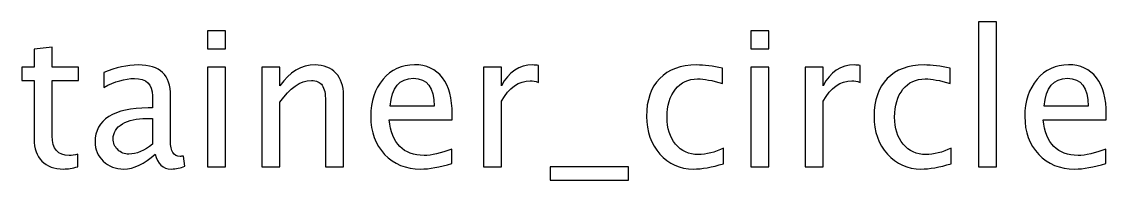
# Model space of a CAD drawing. Header units: centimetres. Extents: x -28.3 to 27.7, y -26.9 to 29.1.
# Drawn here: x 1.1 to 8.42, y 28.08 to 29.15 of the extents above; entities that cross this region are included whole.
import ezdxf

# ---------------------------------------------------------------- set-up
doc = ezdxf.new("R2010")
doc.units = ezdxf.units.CM
doc.header["$MEASUREMENT"] = 0
doc.layers.add('Layer 1', color=7, linetype='Continuous')

msp = doc.modelspace()

# ---------------------------------------------------------------- linework, layer by layer
at = {"layer": 'Layer 1'}
for points, knots in [([(2.35236, 28.96673), (2.35236, 28.96673), (2.35236, 29.08865), (2.35236, 29.08865), (2.35236, 29.08865), (2.35236, 29.08865), (2.47428, 29.08865), (2.47428, 29.08865), (2.47428, 29.08865), (2.47428, 29.08865), (2.47428, 28.96673), (2.47428, 28.96673), (2.47428, 28.96673), (2.47428, 28.96673), (2.35236, 28.96673), (2.35236, 28.96673)], [0, 0, 0, 0, 0.2, 0.2, 0.2, 0.2, 0.4, 0.4, 0.4, 0.4, 0.6, 0.6, 0.6, 0.6, 1, 1, 1, 1]), ([(6.02033, 28.96673), (6.02033, 28.96673), (6.02033, 29.08865), (6.02033, 29.08865), (6.02033, 29.08865), (6.02033, 29.08865), (6.14225, 29.08865), (6.14225, 29.08865), (6.14225, 29.08865), (6.14225, 29.08865), (6.14225, 28.96673), (6.14225, 28.96673), (6.14225, 28.96673), (6.14225, 28.96673), (6.02033, 28.96673), (6.02033, 28.96673)], [0, 0, 0, 0, 0.2, 0.2, 0.2, 0.2, 0.4, 0.4, 0.4, 0.4, 0.6, 0.6, 0.6, 0.6, 1, 1, 1, 1]), ([(7.55745, 28.17044), (7.55745, 28.17044), (7.55745, 29.14961), (7.55745, 29.14961), (7.55745, 29.14961), (7.55745, 29.14961), (7.67937, 29.14961), (7.67937, 29.14961), (7.67937, 29.14961), (7.67937, 29.14961), (7.67937, 28.17044), (7.67937, 28.17044), (7.67937, 28.17044), (7.67937, 28.17044), (7.55745, 28.17044), (7.55745, 28.17044)], [0, 0, 0, 0, 0.2, 0.2, 0.2, 0.2, 0.4, 0.4, 0.4, 0.4, 0.6, 0.6, 0.6, 0.6, 1, 1, 1, 1]), ([(1.47712, 28.17065), (1.43944, 28.16028), (1.40664, 28.1552), (1.37891, 28.1552), (1.37891, 28.1552), (1.31668, 28.1552), (1.26821, 28.17298), (1.23349, 28.20854), (1.23349, 28.20854), (1.19857, 28.2441), (1.18121, 28.29342), (1.18121, 28.35671), (1.18121, 28.35671), (1.18121, 28.35671), (1.18121, 28.7521), (1.18121, 28.7521), (1.18121, 28.7521), (1.18121, 28.7521), (1.09697, 28.7521), (1.09697, 28.7521), (1.09697, 28.7521), (1.09697, 28.7521), (1.09697, 28.84354), (1.09697, 28.84354), (1.09697, 28.84354), (1.09697, 28.84354), (1.18121, 28.84354), (1.18121, 28.84354), (1.18121, 28.84354), (1.18121, 28.84354), (1.18121, 28.96525), (1.18121, 28.96525), (1.18121, 28.96525), (1.18121, 28.96525), (1.30313, 28.97689), (1.30313, 28.97689), (1.30313, 28.97689), (1.30313, 28.97689), (1.30313, 28.84354), (1.30313, 28.84354), (1.30313, 28.84354), (1.30313, 28.84354), (1.47966, 28.84354), (1.47966, 28.84354), (1.47966, 28.84354), (1.47966, 28.84354), (1.47966, 28.7521), (1.47966, 28.7521), (1.47966, 28.7521), (1.47966, 28.7521), (1.30313, 28.7521), (1.30313, 28.7521), (1.30313, 28.7521), (1.30313, 28.7521), (1.30313, 28.37872), (1.30313, 28.37872), (1.30313, 28.37872), (1.30313, 28.29067), (1.34144, 28.24664), (1.41785, 28.24664), (1.41785, 28.24664), (1.43415, 28.24664), (1.45384, 28.24939), (1.47712, 28.25468), (1.47712, 28.25468), (1.47712, 28.25468), (1.47712, 28.17065), (1.47712, 28.17065)], [0, 0, 0, 0, 0.0555556, 0.0555556, 0.0555556, 0.0555556, 0.1111111, 0.1111111, 0.1111111, 0.1111111, 0.1666667, 0.1666667, 0.1666667, 0.1666667, 0.2222222, 0.2222222, 0.2222222, 0.2222222, 0.2777778, 0.2777778, 0.2777778, 0.2777778, 0.3333333, 0.3333333, 0.3333333, 0.3333333, 0.3888889, 0.3888889, 0.3888889, 0.3888889, 0.4444444, 0.4444444, 0.4444444, 0.4444444, 0.5, 0.5, 0.5, 0.5, 0.5555556, 0.5555556, 0.5555556, 0.5555556, 0.6111111, 0.6111111, 0.6111111, 0.6111111, 0.6666667, 0.6666667, 0.6666667, 0.6666667, 0.7222222, 0.7222222, 0.7222222, 0.7222222, 0.7777778, 0.7777778, 0.7777778, 0.7777778, 0.8333333, 0.8333333, 0.8333333, 0.8333333, 0.8888889, 0.8888889, 0.8888889, 0.8888889, 1, 1, 1, 1]), ([(1.99803, 28.25617), (1.9248, 28.18886), (1.85431, 28.1552), (1.78658, 28.1552), (1.78658, 28.1552), (1.73091, 28.1552), (1.68455, 28.17256), (1.64794, 28.20748), (1.64794, 28.20748), (1.61111, 28.24241), (1.59269, 28.28643), (1.59269, 28.33956), (1.59269, 28.33956), (1.59269, 28.41301), (1.62359, 28.46953), (1.6854, 28.5089), (1.6854, 28.5089), (1.74721, 28.54827), (1.8359, 28.56795), (1.95147, 28.56795), (1.95147, 28.56795), (1.95147, 28.56795), (1.98004, 28.56795), (1.98004, 28.56795), (1.98004, 28.56795), (1.98004, 28.56795), (1.98004, 28.64902), (1.98004, 28.64902), (1.98004, 28.64902), (1.98004, 28.72712), (1.9394, 28.76607), (1.85791, 28.76607), (1.85791, 28.76607), (1.79483, 28.76607), (1.72583, 28.74617), (1.65111, 28.70638), (1.65111, 28.70638), (1.65111, 28.70638), (1.65111, 28.80671), (1.65111, 28.80671), (1.65111, 28.80671), (1.73324, 28.84058), (1.81071, 28.85751), (1.88331, 28.85751), (1.88331, 28.85751), (1.95803, 28.85751), (2.01327, 28.84058), (2.04862, 28.8065), (2.04862, 28.8065), (2.08418, 28.77242), (2.10196, 28.71993), (2.10196, 28.64902), (2.10196, 28.64902), (2.10196, 28.64902), (2.10196, 28.34485), (2.10196, 28.34485), (2.10196, 28.34485), (2.10196, 28.27522), (2.12334, 28.24029), (2.16631, 28.24029), (2.16631, 28.24029), (2.1716, 28.24029), (2.17943, 28.24114), (2.1898, 28.24283), (2.1898, 28.24283), (2.1898, 28.24283), (2.19848, 28.1751), (2.19848, 28.1751), (2.19848, 28.1751), (2.17075, 28.16176), (2.14027, 28.1552), (2.10683, 28.1552), (2.10683, 28.1552), (2.04989, 28.1552), (2.0137, 28.18886), (1.99803, 28.25617)], [0, 0, 0, 0, 0.05, 0.05, 0.05, 0.05, 0.1, 0.1, 0.1, 0.1, 0.15, 0.15, 0.15, 0.15, 0.2, 0.2, 0.2, 0.2, 0.25, 0.25, 0.25, 0.25, 0.3, 0.3, 0.3, 0.3, 0.35, 0.35, 0.35, 0.35, 0.4, 0.4, 0.4, 0.4, 0.45, 0.45, 0.45, 0.45, 0.5, 0.5, 0.5, 0.5, 0.55, 0.55, 0.55, 0.55, 0.6, 0.6, 0.6, 0.6, 0.65, 0.65, 0.65, 0.65, 0.7, 0.7, 0.7, 0.7, 0.75, 0.75, 0.75, 0.75, 0.8, 0.8, 0.8, 0.8, 0.85, 0.85, 0.85, 0.85, 0.9, 0.9, 0.9, 0.9, 1, 1, 1, 1]), ([(2.35236, 28.17044), (2.35236, 28.17044), (2.35236, 28.84354), (2.35236, 28.84354), (2.35236, 28.84354), (2.35236, 28.84354), (2.47428, 28.84354), (2.47428, 28.84354), (2.47428, 28.84354), (2.47428, 28.84354), (2.47428, 28.17044), (2.47428, 28.17044), (2.47428, 28.17044), (2.47428, 28.17044), (2.35236, 28.17044), (2.35236, 28.17044)], [0, 0, 0, 0, 0.2, 0.2, 0.2, 0.2, 0.4, 0.4, 0.4, 0.4, 0.6, 0.6, 0.6, 0.6, 1, 1, 1, 1]), ([(2.71939, 28.17044), (2.71939, 28.17044), (2.71939, 28.84354), (2.71939, 28.84354), (2.71939, 28.84354), (2.71939, 28.84354), (2.84131, 28.84354), (2.84131, 28.84354), (2.84131, 28.84354), (2.84131, 28.84354), (2.84131, 28.71633), (2.84131, 28.71633), (2.84131, 28.71633), (2.90587, 28.81052), (2.98503, 28.85751), (3.07859, 28.85751), (3.07859, 28.85751), (3.13743, 28.85751), (3.18421, 28.8391), (3.21871, 28.80205), (3.21871, 28.80205), (3.25321, 28.76522), (3.27057, 28.71548), (3.27057, 28.65325), (3.27057, 28.65325), (3.27057, 28.65325), (3.27057, 28.17044), (3.27057, 28.17044), (3.27057, 28.17044), (3.27057, 28.17044), (3.14865, 28.17044), (3.14865, 28.17044), (3.14865, 28.17044), (3.14865, 28.17044), (3.14865, 28.61346), (3.14865, 28.61346), (3.14865, 28.61346), (3.14865, 28.66341), (3.14124, 28.69897), (3.12664, 28.72014), (3.12664, 28.72014), (3.11182, 28.74152), (3.08748, 28.7521), (3.0534, 28.7521), (3.0534, 28.7521), (2.97847, 28.7521), (2.90777, 28.70321), (2.84131, 28.60542), (2.84131, 28.60542), (2.84131, 28.60542), (2.84131, 28.17044), (2.84131, 28.17044), (2.84131, 28.17044), (2.84131, 28.17044), (2.71939, 28.17044), (2.71939, 28.17044)], [0, 0, 0, 0, 0.0666667, 0.0666667, 0.0666667, 0.0666667, 0.1333333, 0.1333333, 0.1333333, 0.1333333, 0.2, 0.2, 0.2, 0.2, 0.2666667, 0.2666667, 0.2666667, 0.2666667, 0.3333333, 0.3333333, 0.3333333, 0.3333333, 0.4, 0.4, 0.4, 0.4, 0.4666667, 0.4666667, 0.4666667, 0.4666667, 0.5333333, 0.5333333, 0.5333333, 0.5333333, 0.6, 0.6, 0.6, 0.6, 0.6666667, 0.6666667, 0.6666667, 0.6666667, 0.7333333, 0.7333333, 0.7333333, 0.7333333, 0.8, 0.8, 0.8, 0.8, 0.8666667, 0.8666667, 0.8666667, 0.8666667, 1, 1, 1, 1]), ([(4.00167, 28.19203), (3.91976, 28.16748), (3.84969, 28.1552), (3.79127, 28.1552), (3.79127, 28.1552), (3.69158, 28.1552), (3.61051, 28.18822), (3.54807, 28.25405), (3.54807, 28.25405), (3.48563, 28.31988), (3.4543, 28.40518), (3.4543, 28.51017), (3.4543, 28.51017), (3.4543, 28.61198), (3.48182, 28.69559), (3.53706, 28.76099), (3.53706, 28.76099), (3.59231, 28.82618), (3.663, 28.85878), (3.74915, 28.85878), (3.74915, 28.85878), (3.83064, 28.85878), (3.89372, 28.82978), (3.93817, 28.77179), (3.93817, 28.77179), (3.98262, 28.71379), (4.00485, 28.63166), (4.00485, 28.52519), (4.00485, 28.52519), (4.00485, 28.52519), (4.00421, 28.48794), (4.00421, 28.48794), (4.00421, 28.48794), (4.00421, 28.48794), (3.57876, 28.48794), (3.57876, 28.48794), (3.57876, 28.48794), (3.59654, 28.32707), (3.67507, 28.24664), (3.81413, 28.24664), (3.81413, 28.24664), (3.86515, 28.24664), (3.92759, 28.26103), (4.00167, 28.28982), (4.00167, 28.28982), (4.00167, 28.28982), (4.00167, 28.19203), (4.00167, 28.19203)], [0, 0, 0, 0, 0.0769231, 0.0769231, 0.0769231, 0.0769231, 0.1538462, 0.1538462, 0.1538462, 0.1538462, 0.2307692, 0.2307692, 0.2307692, 0.2307692, 0.3076923, 0.3076923, 0.3076923, 0.3076923, 0.3846154, 0.3846154, 0.3846154, 0.3846154, 0.4615385, 0.4615385, 0.4615385, 0.4615385, 0.5384615, 0.5384615, 0.5384615, 0.5384615, 0.6153846, 0.6153846, 0.6153846, 0.6153846, 0.6923077, 0.6923077, 0.6923077, 0.6923077, 0.7692308, 0.7692308, 0.7692308, 0.7692308, 0.8461538, 0.8461538, 0.8461538, 0.8461538, 1, 1, 1, 1]), ([(4.21524, 28.17044), (4.21524, 28.17044), (4.21524, 28.84354), (4.21524, 28.84354), (4.21524, 28.84354), (4.21524, 28.84354), (4.33716, 28.84354), (4.33716, 28.84354), (4.33716, 28.84354), (4.33716, 28.84354), (4.33716, 28.71633), (4.33716, 28.71633), (4.33716, 28.71633), (4.38563, 28.81052), (4.45591, 28.85751), (4.54819, 28.85751), (4.54819, 28.85751), (4.56068, 28.85751), (4.5738, 28.85645), (4.58735, 28.85434), (4.58735, 28.85434), (4.58735, 28.85434), (4.58735, 28.74025), (4.58735, 28.74025), (4.58735, 28.74025), (4.56618, 28.74723), (4.54756, 28.75083), (4.53147, 28.75083), (4.53147, 28.75083), (4.454, 28.75083), (4.38923, 28.70511), (4.33716, 28.61346), (4.33716, 28.61346), (4.33716, 28.61346), (4.33716, 28.17044), (4.33716, 28.17044), (4.33716, 28.17044), (4.33716, 28.17044), (4.21524, 28.17044), (4.21524, 28.17044)], [0, 0, 0, 0, 0.0909091, 0.0909091, 0.0909091, 0.0909091, 0.1818182, 0.1818182, 0.1818182, 0.1818182, 0.2727273, 0.2727273, 0.2727273, 0.2727273, 0.3636364, 0.3636364, 0.3636364, 0.3636364, 0.4545455, 0.4545455, 0.4545455, 0.4545455, 0.5454545, 0.5454545, 0.5454545, 0.5454545, 0.6363636, 0.6363636, 0.6363636, 0.6363636, 0.7272727, 0.7272727, 0.7272727, 0.7272727, 0.8181818, 0.8181818, 0.8181818, 0.8181818, 1, 1, 1, 1]), ([(5.83724, 28.19076), (5.75829, 28.16705), (5.69013, 28.1552), (5.63277, 28.1552), (5.63277, 28.1552), (5.54175, 28.1552), (5.4664, 28.18886), (5.4065, 28.25595), (5.4065, 28.25595), (5.3466, 28.32326), (5.31654, 28.40814), (5.31654, 28.51038), (5.31654, 28.51038), (5.31654, 28.6196), (5.34617, 28.7049), (5.40544, 28.76586), (5.40544, 28.76586), (5.46471, 28.82703), (5.54747, 28.85751), (5.65373, 28.85751), (5.65373, 28.85751), (5.70601, 28.85751), (5.76485, 28.85031), (5.82962, 28.83592), (5.82962, 28.83592), (5.82962, 28.83592), (5.82962, 28.73305), (5.82962, 28.73305), (5.82962, 28.73305), (5.76083, 28.75337), (5.70474, 28.76353), (5.66156, 28.76353), (5.66156, 28.76353), (5.5989, 28.76353), (5.54874, 28.74004), (5.51127, 28.69326), (5.51127, 28.69326), (5.47381, 28.64648), (5.45497, 28.58404), (5.45497, 28.50614), (5.45497, 28.50614), (5.45497, 28.43058), (5.47444, 28.36962), (5.51318, 28.32284), (5.51318, 28.32284), (5.55191, 28.27627), (5.6025, 28.25299), (5.66537, 28.25299), (5.66537, 28.25299), (5.72104, 28.25299), (5.77819, 28.26738), (5.83724, 28.29617), (5.83724, 28.29617), (5.83724, 28.29617), (5.83724, 28.19076), (5.83724, 28.19076)], [0, 0, 0, 0, 0.0666667, 0.0666667, 0.0666667, 0.0666667, 0.1333333, 0.1333333, 0.1333333, 0.1333333, 0.2, 0.2, 0.2, 0.2, 0.2666667, 0.2666667, 0.2666667, 0.2666667, 0.3333333, 0.3333333, 0.3333333, 0.3333333, 0.4, 0.4, 0.4, 0.4, 0.4666667, 0.4666667, 0.4666667, 0.4666667, 0.5333333, 0.5333333, 0.5333333, 0.5333333, 0.6, 0.6, 0.6, 0.6, 0.6666667, 0.6666667, 0.6666667, 0.6666667, 0.7333333, 0.7333333, 0.7333333, 0.7333333, 0.8, 0.8, 0.8, 0.8, 0.8666667, 0.8666667, 0.8666667, 0.8666667, 1, 1, 1, 1]), ([(6.02033, 28.17044), (6.02033, 28.17044), (6.02033, 28.84354), (6.02033, 28.84354), (6.02033, 28.84354), (6.02033, 28.84354), (6.14225, 28.84354), (6.14225, 28.84354), (6.14225, 28.84354), (6.14225, 28.84354), (6.14225, 28.17044), (6.14225, 28.17044), (6.14225, 28.17044), (6.14225, 28.17044), (6.02033, 28.17044), (6.02033, 28.17044)], [0, 0, 0, 0, 0.2, 0.2, 0.2, 0.2, 0.4, 0.4, 0.4, 0.4, 0.6, 0.6, 0.6, 0.6, 1, 1, 1, 1]), ([(6.38736, 28.17044), (6.38736, 28.17044), (6.38736, 28.84354), (6.38736, 28.84354), (6.38736, 28.84354), (6.38736, 28.84354), (6.50928, 28.84354), (6.50928, 28.84354), (6.50928, 28.84354), (6.50928, 28.84354), (6.50928, 28.71633), (6.50928, 28.71633), (6.50928, 28.71633), (6.55775, 28.81052), (6.62803, 28.85751), (6.72031, 28.85751), (6.72031, 28.85751), (6.7328, 28.85751), (6.74592, 28.85645), (6.75947, 28.85434), (6.75947, 28.85434), (6.75947, 28.85434), (6.75947, 28.74025), (6.75947, 28.74025), (6.75947, 28.74025), (6.7383, 28.74723), (6.71968, 28.75083), (6.70359, 28.75083), (6.70359, 28.75083), (6.62612, 28.75083), (6.56135, 28.70511), (6.50928, 28.61346), (6.50928, 28.61346), (6.50928, 28.61346), (6.50928, 28.17044), (6.50928, 28.17044), (6.50928, 28.17044), (6.50928, 28.17044), (6.38736, 28.17044), (6.38736, 28.17044)], [0, 0, 0, 0, 0.0909091, 0.0909091, 0.0909091, 0.0909091, 0.1818182, 0.1818182, 0.1818182, 0.1818182, 0.2727273, 0.2727273, 0.2727273, 0.2727273, 0.3636364, 0.3636364, 0.3636364, 0.3636364, 0.4545455, 0.4545455, 0.4545455, 0.4545455, 0.5454545, 0.5454545, 0.5454545, 0.5454545, 0.6363636, 0.6363636, 0.6363636, 0.6363636, 0.7272727, 0.7272727, 0.7272727, 0.7272727, 0.8181818, 0.8181818, 0.8181818, 0.8181818, 1, 1, 1, 1]), ([(7.37436, 28.19076), (7.29541, 28.16705), (7.22725, 28.1552), (7.16989, 28.1552), (7.16989, 28.1552), (7.07887, 28.1552), (7.00352, 28.18886), (6.94362, 28.25595), (6.94362, 28.25595), (6.88372, 28.32326), (6.85366, 28.40814), (6.85366, 28.51038), (6.85366, 28.51038), (6.85366, 28.6196), (6.88329, 28.7049), (6.94256, 28.76586), (6.94256, 28.76586), (7.00183, 28.82703), (7.08459, 28.85751), (7.19085, 28.85751), (7.19085, 28.85751), (7.24313, 28.85751), (7.30197, 28.85031), (7.36674, 28.83592), (7.36674, 28.83592), (7.36674, 28.83592), (7.36674, 28.73305), (7.36674, 28.73305), (7.36674, 28.73305), (7.29795, 28.75337), (7.24186, 28.76353), (7.19868, 28.76353), (7.19868, 28.76353), (7.13602, 28.76353), (7.08586, 28.74004), (7.04839, 28.69326), (7.04839, 28.69326), (7.01093, 28.64648), (6.99209, 28.58404), (6.99209, 28.50614), (6.99209, 28.50614), (6.99209, 28.43058), (7.01156, 28.36962), (7.0503, 28.32284), (7.0503, 28.32284), (7.08903, 28.27627), (7.13962, 28.25299), (7.20249, 28.25299), (7.20249, 28.25299), (7.25816, 28.25299), (7.31531, 28.26738), (7.37436, 28.29617), (7.37436, 28.29617), (7.37436, 28.29617), (7.37436, 28.19076), (7.37436, 28.19076)], [0, 0, 0, 0, 0.0666667, 0.0666667, 0.0666667, 0.0666667, 0.1333333, 0.1333333, 0.1333333, 0.1333333, 0.2, 0.2, 0.2, 0.2, 0.2666667, 0.2666667, 0.2666667, 0.2666667, 0.3333333, 0.3333333, 0.3333333, 0.3333333, 0.4, 0.4, 0.4, 0.4, 0.4666667, 0.4666667, 0.4666667, 0.4666667, 0.5333333, 0.5333333, 0.5333333, 0.5333333, 0.6, 0.6, 0.6, 0.6, 0.6666667, 0.6666667, 0.6666667, 0.6666667, 0.7333333, 0.7333333, 0.7333333, 0.7333333, 0.8, 0.8, 0.8, 0.8, 0.8666667, 0.8666667, 0.8666667, 0.8666667, 1, 1, 1, 1]), ([(8.41851, 28.19203), (8.3366, 28.16748), (8.26653, 28.1552), (8.20811, 28.1552), (8.20811, 28.1552), (8.10842, 28.1552), (8.02735, 28.18822), (7.96491, 28.25405), (7.96491, 28.25405), (7.90247, 28.31988), (7.87114, 28.40518), (7.87114, 28.51017), (7.87114, 28.51017), (7.87114, 28.61198), (7.89866, 28.69559), (7.9539, 28.76099), (7.9539, 28.76099), (8.00915, 28.82618), (8.07984, 28.85878), (8.16599, 28.85878), (8.16599, 28.85878), (8.24748, 28.85878), (8.31056, 28.82978), (8.35501, 28.77179), (8.35501, 28.77179), (8.39946, 28.71379), (8.42169, 28.63166), (8.42169, 28.52519), (8.42169, 28.52519), (8.42169, 28.52519), (8.42105, 28.48794), (8.42105, 28.48794), (8.42105, 28.48794), (8.42105, 28.48794), (7.9956, 28.48794), (7.9956, 28.48794), (7.9956, 28.48794), (8.01338, 28.32707), (8.09191, 28.24664), (8.23097, 28.24664), (8.23097, 28.24664), (8.28199, 28.24664), (8.34443, 28.26103), (8.41851, 28.28982), (8.41851, 28.28982), (8.41851, 28.28982), (8.41851, 28.19203), (8.41851, 28.19203)], [0, 0, 0, 0, 0.0769231, 0.0769231, 0.0769231, 0.0769231, 0.1538462, 0.1538462, 0.1538462, 0.1538462, 0.2307692, 0.2307692, 0.2307692, 0.2307692, 0.3076923, 0.3076923, 0.3076923, 0.3076923, 0.3846154, 0.3846154, 0.3846154, 0.3846154, 0.4615385, 0.4615385, 0.4615385, 0.4615385, 0.5384615, 0.5384615, 0.5384615, 0.5384615, 0.6153846, 0.6153846, 0.6153846, 0.6153846, 0.6923077, 0.6923077, 0.6923077, 0.6923077, 0.7692308, 0.7692308, 0.7692308, 0.7692308, 0.8461538, 0.8461538, 0.8461538, 0.8461538, 1, 1, 1, 1]), ([(3.58511, 28.57938), (3.58511, 28.57938), (3.88229, 28.57938), (3.88229, 28.57938), (3.88229, 28.57938), (3.88229, 28.70469), (3.83551, 28.76734), (3.74217, 28.76734), (3.74217, 28.76734), (3.64819, 28.76734), (3.59591, 28.70469), (3.58511, 28.57938)], [0, 0, 0, 0, 0.25, 0.25, 0.25, 0.25, 0.5, 0.5, 0.5, 0.5, 1, 1, 1, 1]), ([(8.00195, 28.57938), (8.00195, 28.57938), (8.29913, 28.57938), (8.29913, 28.57938), (8.29913, 28.57938), (8.29913, 28.70469), (8.25235, 28.76734), (8.15901, 28.76734), (8.15901, 28.76734), (8.06503, 28.76734), (8.01275, 28.70469), (8.00195, 28.57938)], [0, 0, 0, 0, 0.25, 0.25, 0.25, 0.25, 0.5, 0.5, 0.5, 0.5, 1, 1, 1, 1]), ([(1.98004, 28.32263), (1.98004, 28.32263), (1.98004, 28.49556), (1.98004, 28.49556), (1.98004, 28.49556), (1.98004, 28.49556), (1.94088, 28.49683), (1.94088, 28.49683), (1.94088, 28.49683), (1.87315, 28.49683), (1.81854, 28.48434), (1.77684, 28.45937), (1.77684, 28.45937), (1.73535, 28.43418), (1.71461, 28.40095), (1.71461, 28.35946), (1.71461, 28.35946), (1.71461, 28.33046), (1.72498, 28.30591), (1.74551, 28.2858), (1.74551, 28.2858), (1.76626, 28.26569), (1.79145, 28.25553), (1.82129, 28.25553), (1.82129, 28.25553), (1.87209, 28.25553), (1.92501, 28.27797), (1.98004, 28.32263)], [0, 0, 0, 0, 0.125, 0.125, 0.125, 0.125, 0.25, 0.25, 0.25, 0.25, 0.375, 0.375, 0.375, 0.375, 0.5, 0.5, 0.5, 0.5, 0.625, 0.625, 0.625, 0.625, 0.75, 0.75, 0.75, 0.75, 1, 1, 1, 1]), ([(4.6663, 28.079), (4.6663, 28.079), (4.6663, 28.17044), (4.6663, 28.17044), (4.6663, 28.17044), (4.6663, 28.17044), (5.19462, 28.17044), (5.19462, 28.17044), (5.19462, 28.17044), (5.19462, 28.17044), (5.19462, 28.079), (5.19462, 28.079), (5.19462, 28.079), (5.19462, 28.079), (4.6663, 28.079), (4.6663, 28.079)], [0, 0, 0, 0, 0.2, 0.2, 0.2, 0.2, 0.4, 0.4, 0.4, 0.4, 0.6, 0.6, 0.6, 0.6, 1, 1, 1, 1])]:
    msp.add_open_spline(points, degree=3, knots=knots, dxfattribs=at)

doc.saveas('drawing.dxf')
